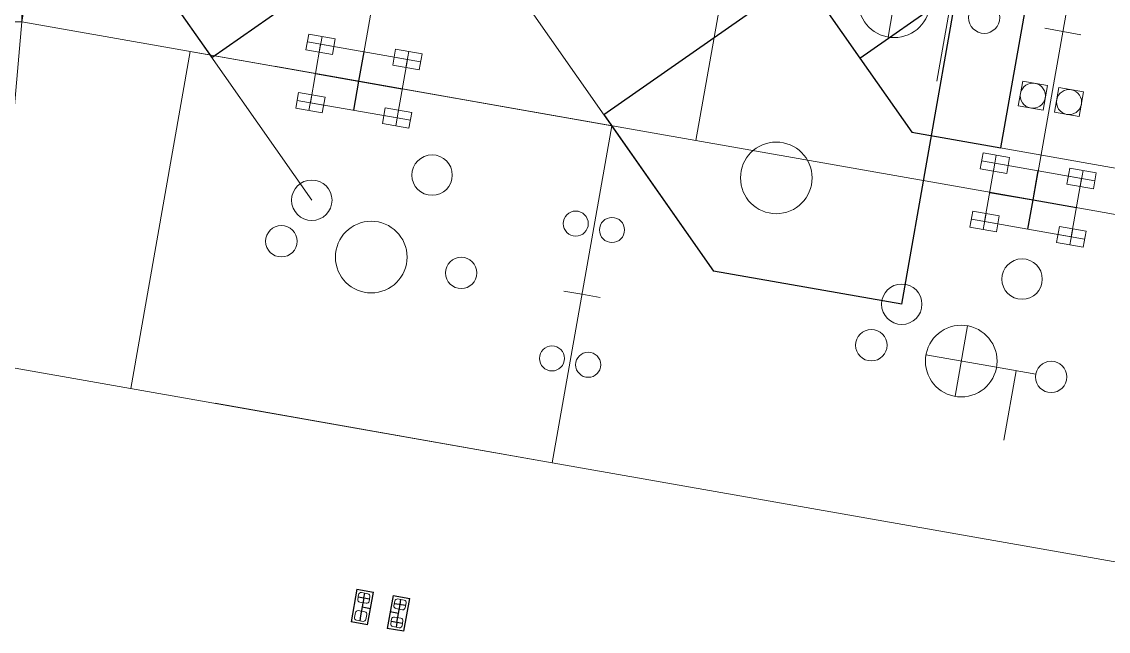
# Model space of a CAD drawing. Header units: millimetres. Extents: x -24 to 171, y -122 to 11.
# Drawn here: x 38.1 to 98.6, y -81.6 to -47.6 of the extents above; entities that cross this region are included whole.
import ezdxf

# ---------------------------------------------------------------- set-up
doc = ezdxf.new("R2010")
doc.units = ezdxf.units.MM
doc.layers.add('coponent footprints', color=7, linetype='Continuous', lineweight=5, true_color=0x000000)
doc.layers.add('traces front 0.2mm', color=14, linetype='Continuous', lineweight=20, true_color=0x800000)
doc.layers.add('helplines', color=4, linetype='Continuous', true_color=0x00ffff)
doc.layers.add('helplines curves', color=3, linetype='Continuous', true_color=0x00ff00)

msp = doc.modelspace()

# ---------------------------------------------------------------- linework, layer by layer
at = {"layer": 'coponent footprints'}
for p, q in [((38.1, -28.575), (38.1, -47.625)), ((38.1, -47.625), (41.408, -28.864)), ((56.861, -50.933), (60.169, -32.172)), ((75.621, -54.241), (78.929, -35.48)), ((94.382, -57.549), (97.69, -38.788)), ((87.002, -44.551), (86.309, -48.478)), ((89.708, -47.053), (89.025, -50.926)), ((-23.812, -47.625), (38.1, -47.625)), ((36.433, -66.675), (38.1, -47.625)), ((38.1, -47.625), (56.861, -50.933)), ((53.918, -49.196), (54.074, -48.309)), ((55.551, -48.57), (54.074, -48.309)), ((95.028, -47.991), (96.036, -48.169)), ((96.036, -48.169), (97.044, -48.346)), ((96.036, -48.169), (97.044, -48.346)), ((55.473, -49.013), (53.996, -48.752)), ((54.161, -52.132), (54.734, -48.883)), ((54.656, -49.326), (54.812, -48.439)), ((59.56, -49.734), (54.734, -48.883)), ((55.395, -49.456), (55.551, -48.57)), ((44.172, -68.04), (47.48, -49.279)), ((47.48, -49.279), (70.931, -53.414)), ((55.395, -49.456), (53.918, -49.196)), ((58.743, -50.046), (58.899, -49.16)), ((60.377, -49.421), (58.899, -49.16)), ((59.482, -50.177), (59.638, -49.29)), ((60.22, -50.307), (60.377, -49.421)), ((52.17, -50.106), (70.931, -53.414)), ((52.17, -50.106), (70.931, -53.414)), ((60.22, -50.307), (58.743, -50.046)), ((60.298, -49.864), (58.821, -49.603)), ((58.987, -52.983), (59.56, -49.734)), ((56.861, -50.933), (75.621, -54.241)), ((93.557, -52.31), (93.8, -50.934)), ((95.175, -51.176), (93.8, -50.934)), ((94.933, -52.552), (95.175, -51.176)), ((95.573, -52.665), (95.816, -51.289)), ((97.191, -51.532), (95.816, -51.289)), ((53.345, -52.445), (53.501, -51.559)), ((54.978, -51.82), (53.501, -51.559)), ((54.083, -52.576), (54.239, -51.689)), ((54.822, -52.706), (54.978, -51.82)), ((96.949, -52.908), (97.191, -51.532)), ((54.822, -52.706), (53.345, -52.445)), ((54.9, -52.263), (53.423, -52.002)), ((58.987, -52.983), (54.161, -52.132)), ((58.17, -53.296), (58.326, -52.41)), ((59.804, -52.67), (58.326, -52.41)), ((58.909, -53.427), (59.065, -52.54)), ((94.933, -52.552), (93.557, -52.31)), ((59.725, -53.114), (58.248, -52.853)), ((59.647, -53.557), (59.804, -52.67)), ((96.949, -52.908), (95.573, -52.665)), ((59.647, -53.557), (58.17, -53.296)), ((67.623, -72.175), (70.931, -53.414)), ((67.623, -72.175), (70.931, -53.414)), ((67.623, -72.175), (70.931, -53.414)), ((75.621, -54.241), (94.382, -57.549)), ((91.439, -55.812), (91.595, -54.925)), ((93.072, -55.186), (91.595, -54.925)), ((92.994, -55.629), (91.517, -55.368)), ((91.682, -58.748), (92.256, -55.499)), ((92.177, -55.942), (92.334, -55.055)), ((97.081, -56.349), (92.256, -55.499)), ((92.916, -56.072), (93.072, -55.186)), ((92.916, -56.072), (91.439, -55.812)), ((96.264, -56.662), (96.421, -55.776)), ((97.82, -56.48), (96.342, -56.219)), ((97.898, -56.037), (96.421, -55.776)), ((97.003, -56.793), (97.159, -55.906)), ((97.742, -56.923), (97.898, -56.037)), ((97.742, -56.923), (96.264, -56.662)), ((96.508, -59.599), (97.081, -56.349)), ((94.382, -57.549), (113.142, -60.857)), ((90.866, -59.061), (91.022, -58.175)), ((92.421, -58.879), (90.944, -58.618)), ((92.499, -58.436), (91.022, -58.175)), ((91.604, -59.192), (91.761, -58.305)), ((92.343, -59.322), (92.499, -58.436)), ((92.343, -59.322), (90.866, -59.061)), ((96.508, -59.599), (91.682, -58.748)), ((95.691, -59.912), (95.848, -59.026)), ((97.325, -59.286), (95.848, -59.026)), ((96.43, -60.043), (96.586, -59.156)), ((97.247, -59.73), (95.769, -59.469)), ((97.168, -60.173), (97.325, -59.286)), ((97.168, -60.173), (95.691, -59.912)), ((68.269, -62.617), (69.277, -62.794)), ((69.277, -62.794), (70.285, -62.972)), ((90.729, -64.552), (90.036, -68.479)), ((88.419, -66.17), (92.346, -66.862)), ((36.433, -66.675), (67.623, -72.175)), ((94.524, -67.246), (92.346, -66.862)), ((93.435, -67.054), (92.752, -70.927)), ((48.862, -68.867), (67.623, -72.175)), ((48.862, -68.867), (67.623, -72.175)), ((67.623, -72.175), (109.834, -79.618)), ((56.846, -79.516), (56.799, -79.782)), ((57.367, -79.471), (57.002, -79.407)), ((57.476, -79.627), (57.429, -79.893)), ((59.381, -79.826), (59.017, -79.762)), ((56.825, -80.411), (57.189, -80.475)), ((57.273, -80.003), (56.908, -79.938)), ((58.861, -79.871), (58.814, -80.137)), ((59.288, -80.358), (58.923, -80.294)), ((59.491, -79.982), (59.444, -80.248)), ((56.622, -80.786), (56.669, -80.521)), ((56.731, -80.943), (57.096, -81.007)), ((57.252, -80.898), (57.299, -80.632)), ((58.637, -81.142), (58.684, -80.876)), ((58.84, -80.766), (59.204, -80.831)), ((59.267, -81.253), (59.314, -80.987)), ((58.746, -81.298), (59.111, -81.362))]:
    msp.add_line(p, q, dxfattribs=at)
for centre, radius in [((86.655, -46.515), 1.994), ((91.658, -47.397), 0.875), ((94.366, -51.743), 0.698), ((94.366, -51.743), 0.698), ((96.382, -52.099), 0.698), ((96.382, -52.099), 0.698), ((80.091, -56.319), 1.994), ((60.935, -56.165), 1.125), ((54.241, -57.564), 1.125), ((68.931, -58.864), 0.698), ((70.947, -59.22), 0.698), ((52.549, -59.845), 0.875), ((57.552, -60.727), 1.994), ((62.554, -61.609), 0.875), ((93.766, -61.954), 1.125), ((87.072, -63.353), 1.125), ((90.383, -66.516), 1.994), ((85.38, -65.634), 0.875), ((67.607, -66.369), 0.698), ((69.623, -66.724), 0.698), ((95.386, -67.398), 0.875)]:
    msp.add_circle(centre, radius, dxfattribs=at)
for centre, start, end in [((56.932, -79.805), 170, 260), ((56.979, -79.54), 80, 170), ((57.343, -79.604), 350, 80), ((58.994, -79.895), 80, 170), ((56.802, -80.544), 80, 170), ((57.296, -79.87), 260, 350), ((58.947, -80.161), 170, 260), ((59.311, -80.225), 260, 350), ((59.358, -79.959), 350, 80), ((56.755, -80.81), 170, 260), ((57.119, -80.874), 260, 350), ((57.166, -80.608), 350, 80), ((58.816, -80.899), 80, 170), ((59.181, -80.964), 350, 80), ((58.77, -81.165), 170, 260), ((59.134, -81.229), 260, 350)]:
    msp.add_arc(centre, 0.135, start, end, dxfattribs=at)
at = {"layer": 'helplines'}
for p, q in [((56.861, -50.933), (57.147, -49.308)), ((54.448, -50.508), (56.861, -50.933)), ((56.574, -52.558), (56.861, -50.933)), ((56.861, -50.933), (59.273, -51.358)), ((94.382, -57.549), (94.668, -55.924)), ((91.969, -57.124), (94.382, -57.549)), ((94.095, -59.174), (94.382, -57.549)), ((94.382, -57.549), (96.795, -57.974)), ((56.748, -79.209), (56.425, -81.041)), ((56.748, -79.209), (57.673, -79.373)), ((56.822, -79.649), (57.453, -79.76)), ((57.137, -79.705), (56.96, -80.709)), ((57.137, -79.705), (57.184, -79.439)), ((57.35, -81.204), (57.673, -79.373)), ((58.762, -79.565), (58.439, -81.396)), ((58.762, -79.565), (59.688, -79.728)), ((59.152, -80.06), (59.199, -79.794)), ((59.365, -81.56), (59.688, -79.728)), ((57.049, -80.207), (57.512, -80.288)), ((58.837, -80.004), (59.467, -80.115)), ((58.975, -81.064), (59.152, -80.06)), ((56.96, -80.709), (56.913, -80.975)), ((59.064, -80.562), (58.601, -80.481)), ((59.29, -81.12), (58.66, -81.009)), ((57.35, -81.204), (56.425, -81.041)), ((59.365, -81.56), (58.439, -81.396)), ((58.975, -81.064), (58.928, -81.33))]:
    msp.add_line(p, q, dxfattribs=at)
at = {"layer": 'helplines curves'}
for p, q in [((70.496, -52.793), (91.531, -38.065)), ((87.072, -63.353), (91.531, -38.065)), ((48.68, -49.623), (62.808, -39.731)), ((84.741, -49.652), (94.706, -42.675)), ((92.593, -54.654), (94.706, -42.675)), ((44.583, -43.771), (48.68, -49.623)), ((84.741, -49.652), (91.648, -44.816)), ((82.738, -46.791), (84.741, -49.652)), ((84.741, -49.652), (87.631, -53.78)), ((70.496, -52.793), (76.597, -61.506)), ((87.631, -53.78), (92.593, -54.654)), ((87.072, -63.353), (76.597, -61.506))]:
    msp.add_line(p, q, dxfattribs=at)
at = {"layer": 'traces front 0.2mm'}
for p, q in [((63.977, -43.483), (76.597, -61.506)), ((44.583, -43.771), (54.241, -57.564)), ((82.738, -46.791), (87.631, -53.78)), ((114.209, -58.466), (87.631, -53.78)), ((87.072, -63.353), (76.597, -61.506))]:
    msp.add_line(p, q, dxfattribs=at)

doc.saveas('drawing.dxf')
